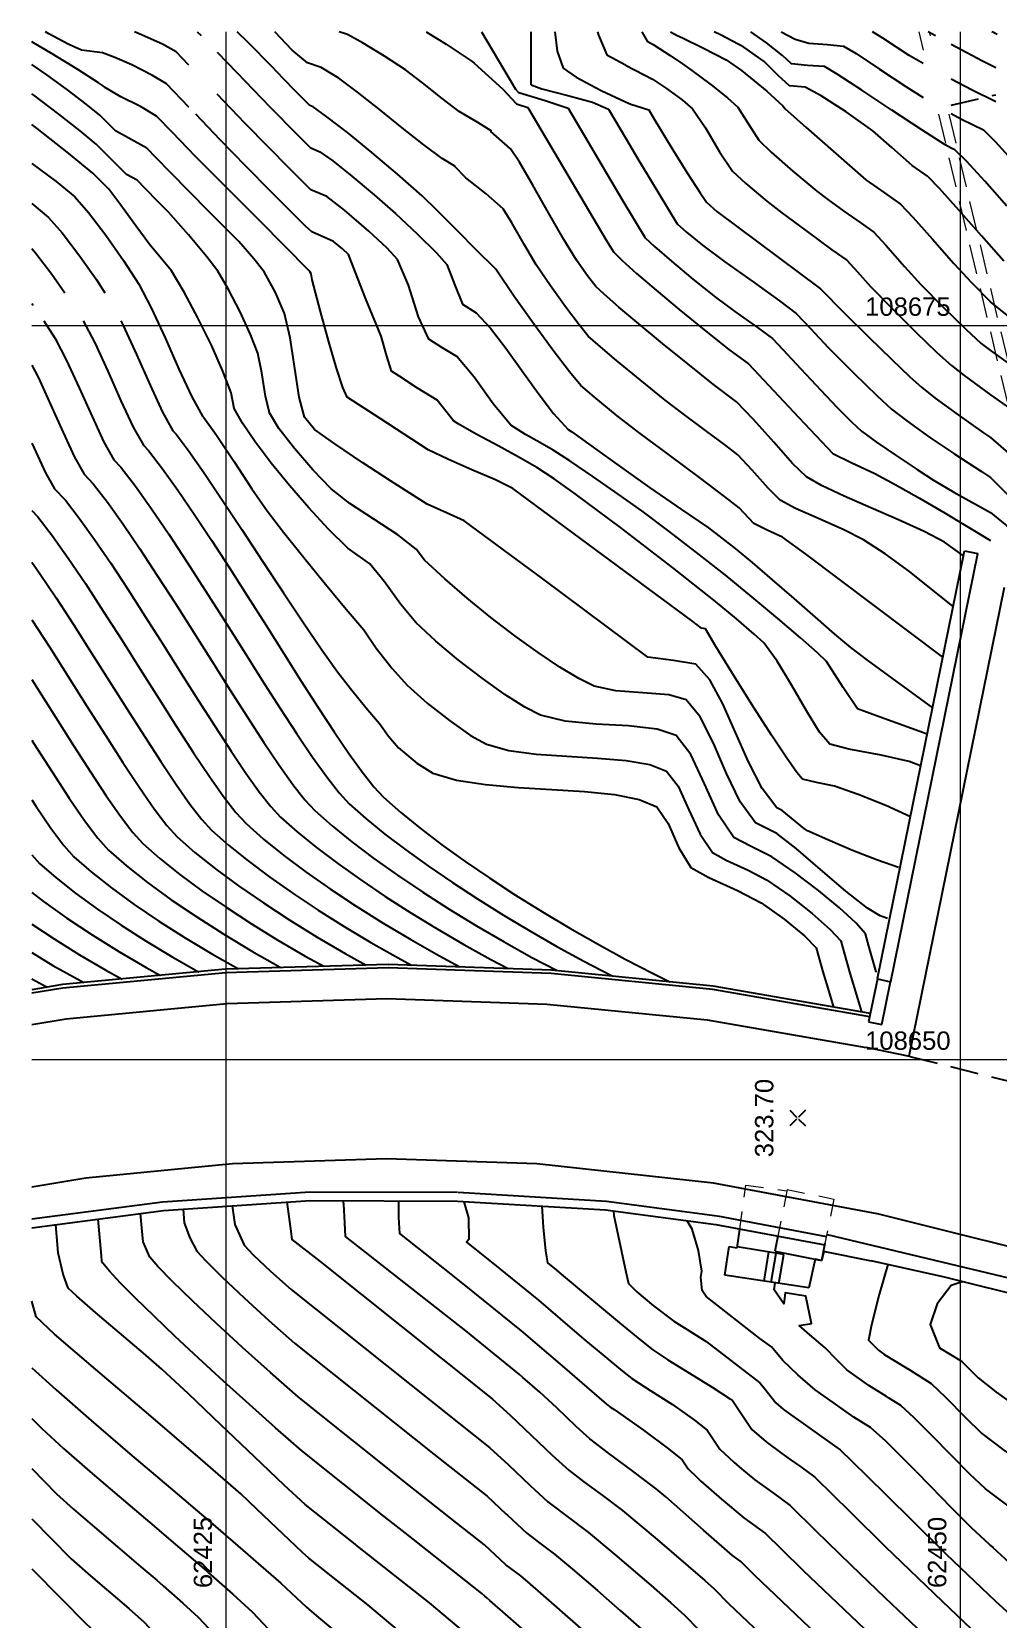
# Model space of a CAD drawing. Extents: x -427 to 62994, y 410 to 109394.
# Drawn here: x 62403.5 to 62436.4, y 109072.3 to 109126.3 of the extents above; entities that cross this region are included whole.
import ezdxf
from ezdxf.enums import TextEntityAlignment as Align

# ---------------------------------------------------------------- set-up
doc = ezdxf.new("R2010")
doc.units = 0
doc.header["$MEASUREMENT"] = 0
for name, pattern in [('DASHDOT', [2.8, 2, -0.25, 0.3, -0.25]), ('DOT', [0.55, 0.3, -0.25]), ('TRATTEGGIATA', [19.05, 12.7, -6.35]), ('TRATTEGGIATA2', [9.525, 6.35, -3.175])]:
    doc.linetypes.add(name, pattern=pattern)
for name, color, linetype in [('Av. Pr.Profi', 7, 'Continuous'), ('Bâti', 7, 'Continuous'), ('coordinate', 2, 'Continuous'), ('Couronnement', 7, 'Continuous'), ('curve livello 1m', 2, 'Continuous'), ('curve livello 5m', 7, 'Continuous'), ('LIN018CO', 6, 'Continuous'), ('LIN025CO', 7, 'Continuous'), ('LIN035CO', 1, 'Continuous'), ('Per+Mod Surf', 7, 'Continuous'), ('Strade', 7, 'Continuous'), ('TEXT035', 1, 'Continuous')]:
    doc.layers.add(name, color=color, linetype=linetype)
doc.styles.add('ARIAL', font='arial.ttf')

# ---------------------------------------------------------------- blocks, each defined once
blk = doc.blocks.new('quote')
at = {"layer": 'LIN018CO'}
for p, q in [((0.001, 0.001), (-0.001, -0.001)), ((0.001, -0.001), (-0.001, 0.001))]:
    blk.add_line(p, q, dxfattribs=at)
at = {"layer": 'LIN035CO'}
for p, q in [((-0.013, 0.013), (-0.106, 0.106)), ((0.106, 0.106), (0.013, 0.013)), ((-0.013, -0.013), (-0.106, -0.106)), ((0.106, -0.106), (0.013, -0.013))]:
    blk.add_line(p, q, dxfattribs=at)
at = {"layer": 'TEXT035', "style": 'ARIAL'}
blk.add_attdef('VALORE', text='', height=0.25, dxfattribs=at).set_placement((0, 0.33), align=Align.CENTER)

msp = doc.modelspace()

# ---------------------------------------------------------------- linework, layer by layer
at = {"layer": 'Av. Pr.Profi', "color": 1, "linetype": 'DASHDOT'}
msp.add_line((62435.526, 109102.018), (62435.528, 109101.999), dxfattribs=at)
at = {"layer": 'Bâti', "linetype": 'Continuous'}
for p, q in [((62432.295, 109094.069), (62435.257, 109108.645)), ((62432.747, 109093.973), (62435.709, 109108.553)), ((62435.257, 109108.645), (62435.709, 109108.553)), ((62432.293, 109094.058), (62431.996, 109092.596)), ((62432.295, 109094.069), (62432.293, 109094.058)), ((62432.293, 109094.058), (62432.744, 109093.963)), ((62432.448, 109092.504), (62432.744, 109093.963)), ((62432.747, 109093.973), (62432.744, 109093.963)), ((62431.996, 109092.596), (62432.448, 109092.504)), ((62427.518, 109084.905), (62427.608, 109085.54)), ((62428.907, 109085.297), (62428.806, 109084.79)), ((62430.584, 109085.356), (62437.321, 109083.74)), ((62427.095, 109083.975), (62427.247, 109084.947)), ((62427.247, 109084.947), (62427.518, 109084.905)), ((62429.105, 109084.674), (62427.523, 109084.94)), ((62428.439, 109083.769), (62428.593, 109084.76)), ((62428.806, 109084.79), (62430.391, 109084.468)), ((62430.509, 109085.049), (62430.391, 109084.468)), ((62430.452, 109084.792), (62432.08, 109084.462)), ((62428.681, 109083.735), (62428.848, 109084.718)), ((62428.937, 109083.691), (62429.105, 109084.674)), ((62430.177, 109084.512), (62429.956, 109083.536)), ((62434.575, 109083.899), (62432.08, 109084.462)), ((62429.956, 109083.536), (62427.095, 109083.975)), ((62437.814, 109083.089), (62434.575, 109083.899))]:
    msp.add_line(p, q, dxfattribs=at)
at = {"layer": 'coordinate', "linetype": 'Continuous', "lineweight": 0}
for p, q in [((62410.112, 109126.32), (62410.112, 108928.82)), ((62435.112, 109126.32), (62435.112, 108928.82)), ((62403.498, 109116.319), (62448.507, 109116.319)), ((62403.498, 109091.319), (62475.379, 109091.319))]:
    msp.add_line(p, q, dxfattribs=at)
at = {"layer": 'Couronnement', "linetype": 'Continuous'}
for p, q in [((62415.639, 109094.555), (62410.096, 109094.388)), ((62421.202, 109094.359), (62415.639, 109094.555)), ((62410.096, 109094.388), (62404.545, 109093.866)), ((62410.107, 109094.269), (62404.556, 109093.747)), ((62415.643, 109094.435), (62410.1, 109094.268)), ((62421.186, 109094.24), (62415.635, 109094.436)), ((62426.695, 109093.695), (62421.186, 109094.24)), ((62426.707, 109093.814), (62421.202, 109094.359)), ((62404.545, 109093.866), (62403.498, 109093.692)), ((62404.556, 109093.747), (62403.498, 109093.571)), ((62432.031, 109092.768), (62426.687, 109093.696)), ((62432.055, 109092.885), (62426.707, 109093.814)), ((62404.673, 109092.704), (62410.136, 109093.219)), ((62410.136, 109093.219), (62415.587, 109093.389)), ((62415.587, 109093.389), (62421.039, 109093.2)), ((62421.039, 109093.2), (62426.496, 109092.664)), ((62403.498, 109092.508), (62404.673, 109092.704)), ((62426.496, 109092.664), (62431.912, 109091.724)), ((62433.403, 109091.423), (62431.912, 109091.724)), ((62410.329, 109087.764), (62405.344, 109087.279)), ((62415.576, 109087.931), (62410.329, 109087.764)), ((62420.7, 109087.756), (62415.576, 109087.931)), ((62426.711, 109087.102), (62420.7, 109087.756)), ((62405.344, 109087.279), (62403.498, 109086.971)), ((62432.283, 109086.054), (62426.711, 109087.102)), ((62403.498, 109085.889), (62407.951, 109086.472)), ((62407.951, 109086.472), (62412.981, 109086.812)), ((62407.98, 109086.173), (62412.99, 109086.512)), ((62412.981, 109086.812), (62418.001, 109086.794)), ((62412.99, 109086.512), (62418, 109086.494)), ((62418, 109086.494), (62423.03, 109086.19)), ((62418.018, 109086.793), (62423.066, 109086.488)), ((62423.066, 109086.488), (62426.836, 109085.989)), ((62403.498, 109085.587), (62407.98, 109086.173)), ((62423.03, 109086.19), (62426.796, 109085.692)), ((62426.851, 109085.987), (62430.559, 109085.292)), ((62426.796, 109085.692), (62430.499, 109084.999))]:
    msp.add_line(p, q, dxfattribs=at)
at = {"layer": 'curve livello 1m'}
for p, q in [((62418.815, 109126.32), (62419.97, 109124.361)), ((62420.5, 109124.509), (62420.5, 109126.32)), ((62438.119, 109115.525), (62436.144, 109117.123)), ((62436.144, 109113.953), (62438.119, 109112.56)), ((62436.144, 109112.503), (62438.119, 109110.775)), ((62436.144, 109111.135), (62438.119, 109109.136)), ((62436.144, 109109.948), (62438.021, 109108.41)), ((62418.277, 109083.598), (62420.106, 109082.124)), ((62428.287, 109081.816), (62426.458, 109083.242)), ((62420.106, 109080.586), (62418.277, 109082.075)), ((62426.458, 109081.712), (62428.287, 109080.305))]:
    msp.add_line(p, q, dxfattribs=at)
at = {"layer": 'curve livello 1m', "flags": 128}
for points in [[(62433.416, 109099.586), (62432.583, 109099.961), (62431.642, 109100.336), (62430.829, 109100.621), (62430.829, 109100.621), (62430.216, 109100.749), (62429.741, 109100.859), (62429.551, 109101.088), (62429.186, 109101.61), (62428.686, 109102.363), (62428.093, 109103.285), (62427.447, 109104.311), (62426.789, 109105.38), (62426.789, 109105.38), (62426.446, 109105.989), (62426.31, 109106.009), (62426.011, 109106.231), (62419.884, 109110.765), (62419.291, 109111.058), (62418.489, 109111.404), (62417.665, 109111.759), (62417.001, 109112.079), (62417.001, 109112.079), (62415.366, 109113.142), (62414.237, 109113.878), (62414.096, 109114.202), (62413.878, 109114.859), (62413.612, 109115.753), (62413.326, 109116.788), (62413.05, 109117.87), (62413.05, 109117.87), (62413.01, 109118.072), (62412.98, 109118.134), (62412.943, 109118.178), (62411.26, 109119.877), (62409.061, 109122.087), (62409.061, 109122.087), (62408.296, 109122.884), (62407.75, 109123.449), (62407.75, 109123.449), (62407.204, 109123.769), (62406.526, 109124.104), (62405.97, 109124.428), (62405.97, 109124.428), (62405.936, 109124.463), (62405.776, 109124.582), (62405.068, 109125.037), (62404.197, 109125.566), (62403.498, 109125.979)], [(62408.852, 109123.746), (62408.844, 109123.754), (62408.082, 109124.543), (62408.082, 109124.543), (62407.607, 109124.828), (62406.909, 109125.188), (62406.909, 109125.188), (62406.333, 109125.444), (62405.903, 109125.603), (62405.903, 109125.603), (62405.195, 109125.687), (62404.739, 109125.892), (62404.08, 109126.25), (62403.962, 109126.32)], [(62409.131, 109126.32), (62409.265, 109126.187)], [(62434.521, 109105.022), (62429.846, 109108.536), (62429.846, 109108.536), (62429.066, 109109.102), (62428.541, 109109.347), (62428.081, 109109.567), (62428.081, 109109.567), (62427.582, 109110.102), (62427.089, 109110.494), (62426.236, 109111.135), (62425.214, 109111.894), (62424.216, 109112.64), (62423.432, 109113.242), (62423.432, 109113.242), (62422.646, 109113.881), (62422.192, 109114.275), (62422.192, 109114.275), (62421.804, 109114.738), (62421.251, 109115.46), (62420.604, 109116.347), (62419.931, 109117.302), (62419.303, 109118.232), (62419.303, 109118.232), (62419.295, 109118.245), (62419.248, 109118.287), (62418.667, 109118.855), (62417.969, 109119.561), (62417.296, 109120.242), (62416.789, 109120.731), (62416.789, 109120.731), (62415.954, 109121.466), (62415.076, 109122.209), (62414.245, 109122.887), (62413.549, 109123.427), (62413.079, 109123.757), (62413.079, 109123.757), (62412.962, 109123.809), (62412.474, 109124.3), (62412.065, 109124.724), (62411.68, 109125.124), (62411.68, 109125.124), (62410.875, 109125.939), (62410.494, 109126.32)], [(62434.871, 109106.743), (62433.389, 109107.937), (62432.556, 109108.541), (62431.824, 109109.02), (62431.824, 109109.02), (62431.152, 109109.356), (62430.306, 109109.726), (62429.507, 109110.078), (62428.979, 109110.362), (62428.979, 109110.362), (62428.573, 109110.771), (62428.027, 109111.392), (62427.538, 109111.907), (62427.538, 109111.907), (62427.134, 109112.224), (62426.439, 109112.743), (62425.677, 109113.31), (62425.07, 109113.774), (62425.07, 109113.774), (62424.214, 109114.463), (62423.409, 109115.124), (62422.781, 109115.656), (62422.45, 109115.956), (62422.45, 109115.956), (62422.135, 109116.339), (62421.679, 109116.946), (62421.165, 109117.666), (62420.677, 109118.384), (62420.677, 109118.384), (62420.286, 109119.039), (62419.847, 109119.809), (62419.549, 109120.289), (62419.549, 109120.289), (62418.976, 109120.8), (62418.274, 109121.347), (62417.906, 109121.729), (62417.906, 109121.729), (62417.91, 109121.738), (62417.472, 109122.003), (62416.849, 109122.463), (62416.109, 109123.049), (62415.33, 109123.678), (62414.586, 109124.267), (62413.955, 109124.735), (62413.955, 109124.735), (62413.348, 109125.105), (62412.889, 109125.263), (62412.366, 109125.697), (62411.774, 109126.32)], [(62435.222, 109108.471), (62434.581, 109108.937), (62433.891, 109109.297), (62433.018, 109109.694), (62432.071, 109110.104), (62431.159, 109110.502), (62430.391, 109110.861), (62429.877, 109111.157), (62429.877, 109111.157), (62429.408, 109111.611), (62428.762, 109112.336), (62428.079, 109113.11), (62427.495, 109113.711), (62427.495, 109113.711), (62426.708, 109114.306), (62425.836, 109115.004), (62424.973, 109115.707), (62424.173, 109116.368), (62423.491, 109116.941), (62422.985, 109117.38), (62422.708, 109117.638), (62422.708, 109117.638), (62422.423, 109118.004), (62422.052, 109118.536), (62422.052, 109118.536), (62421.616, 109119.247), (62421.093, 109120.156), (62420.562, 109121.09), (62420.105, 109121.873), (62419.803, 109122.332), (62419.803, 109122.332), (62419.128, 109122.923), (62419.14, 109122.946), (62418.687, 109123.227), (62418.047, 109123.606), (62418.047, 109123.606), (62417.473, 109124.042), (62416.804, 109124.58), (62416.224, 109125.021), (62416.224, 109125.021), (62415.512, 109125.489), (62414.78, 109125.936), (62414.248, 109126.227), (62414.248, 109126.227), (62413.972, 109126.32)], [(62421.31, 109126.32), (62421.395, 109125.653), (62421.597, 109125.085), (62421.597, 109125.085), (62422.034, 109124.774), (62422.885, 109124.318), (62423.716, 109123.935)], [(62422.767, 109126.32), (62422.792, 109126.205), (62423.076, 109125.539), (62423.076, 109125.539), (62423.716, 109125.188)], [(62425.254, 109126.32), (62425.474, 109126.197), (62425.655, 109126.109)], [(62425.655, 109126.109), (62426.378, 109125.759), (62427.148, 109125.359), (62427.148, 109125.359), (62427.664, 109124.999), (62428.527, 109124.301), (62429.079, 109123.802), (62429.079, 109123.802), (62429.151, 109123.689), (62429.858, 109123.067), (62431.9, 109121.279), (62432.534, 109120.836), (62433.086, 109120.445), (62433.086, 109120.445), (62433.499, 109120.009), (62434.167, 109119.255), (62434.898, 109118.429), (62435.496, 109117.775), (62435.496, 109117.775), (62436.144, 109117.123)], [(62436.599, 109118.507), (62435.837, 109119.365), (62435.062, 109120.244), (62434.406, 109120.978), (62434, 109121.399), (62433.474, 109121.769), (62432.786, 109122.373), (62432.136, 109122.941), (62431.228, 109123.59), (62430.375, 109124.141), (62429.833, 109124.43), (62429.305, 109124.474), (62428.92, 109124.833), (62428.433, 109125.305), (62427.748, 109125.8), (62426.948, 109126.216), (62426.732, 109126.32)], [(62436.698, 109120.375), (62435.95, 109121.229), (62435.331, 109121.91), (62434.928, 109122.297), (62434.803, 109122.359), (62434.607, 109122.467), (62433.802, 109122.977), (62432.786, 109123.649), (62431.761, 109124.332), (62430.928, 109124.876), (62430.489, 109125.131), (62429.909, 109125.174), (62429.365, 109125.223), (62429.063, 109125.512), (62428.516, 109125.938), (62427.986, 109126.32)], [(62429.021, 109126.32), (62429.491, 109126.065), (62429.491, 109126.065), (62429.954, 109125.929), (62430.597, 109125.881), (62431.145, 109125.831), (62431.145, 109125.831), (62431.571, 109125.576), (62432.369, 109125.049), (62433.266, 109124.453), (62433.852, 109124.079)], [(62434.275, 109126.18), (62434.022, 109126.32)], [(62436.324, 109125.093), (62435.873, 109125.316), (62435.873, 109125.316), (62434.81, 109125.885)], [(62436.375, 109126.23), (62436.23, 109126.301), (62436.23, 109126.301), (62436.196, 109126.32)], [(62409.81, 109125.627), (62410.479, 109124.933), (62411.621, 109123.747), (62412.535, 109122.819), (62412.984, 109122.374), (62413.311, 109122.23), (62413.746, 109121.919), (62414.401, 109121.4), (62415.154, 109120.771), (62415.885, 109120.131), (62416.638, 109119.429), (62417.284, 109118.786), (62417.63, 109118.396), (62417.902, 109117.688), (62418.163, 109117.043), (62418.634, 109116.751), (62419.122, 109116.229), (62419.647, 109115.544), (62420.192, 109114.777), (62420.737, 109114.007), (62421.267, 109113.314), (62421.763, 109112.777), (62421.887, 109112.697), (62423.108, 109111.823), (62424.534, 109110.799), (62425.622, 109110.051), (62426.54, 109109.418), (62427.002, 109109.071), (62427.448, 109108.722), (62428.025, 109108.241), (62428.709, 109107.652), (62429.444, 109107.012), (62430.173, 109106.377), (62430.839, 109105.805), (62431.383, 109105.353), (62431.951, 109104.916), (62434.169, 109103.289)], [(62433.009, 109097.86), (62432.294, 109098.108), (62431.443, 109098.439), (62430.601, 109098.792), (62429.913, 109099.108), (62429.913, 109099.108), (62429.807, 109099.172), (62429.051, 109099.794), (62428.871, 109099.885), (62428.367, 109100.551), (62427.904, 109101.452), (62427.464, 109102.455), (62427.031, 109103.43), (62426.586, 109104.247), (62426.113, 109104.775), (62426.113, 109104.775), (62425.347, 109104.902), (62424.479, 109105.02), (62424.479, 109105.02), (62420.899, 109107.682), (62418.225, 109109.66), (62417.617, 109109.939), (62416.968, 109110.233), (62416.968, 109110.233), (62416.492, 109110.522), (62415.709, 109111.024), (62414.767, 109111.643), (62413.814, 109112.284), (62413.814, 109112.284), (62413.132, 109112.77), (62412.788, 109113.194), (62412.607, 109113.87), (62412.452, 109114.854), (62412.294, 109115.891), (62412.104, 109116.723), (62412.104, 109116.723), (62411.795, 109117.439), (62411.407, 109118.148), (62411.407, 109118.148), (62411.066, 109118.582), (62410.548, 109119.178), (62410.548, 109119.178), (62409.533, 109120.202), (62408.208, 109121.534), (62408.208, 109121.534), (62407.747, 109122.014), (62407.418, 109122.355), (62407.418, 109122.355), (62406.885, 109122.649), (62406.345, 109122.945), (62406.345, 109122.945), (62405.816, 109123.475), (62405.354, 109123.851), (62404.715, 109124.337), (62404.016, 109124.849), (62403.498, 109125.21)], [(62423.716, 109125.188), (62423.741, 109125.174), (62424.64, 109124.701), (62424.64, 109124.701), (62425.113, 109124.384), (62425.615, 109124.02), (62425.615, 109124.02), (62425.655, 109123.986)], [(62419.97, 109124.361), (62420.076, 109124.256), (62420.082, 109124.251), (62420.984, 109123.976), (62421.766, 109123.716), (62423.625, 109120.566), (62424.389, 109119.301), (62424.701, 109119.003), (62425.279, 109118.502), (62426.011, 109117.895), (62426.785, 109117.275), (62427.439, 109116.795), (62428.209, 109116.25), (62428.718, 109115.868), (62429.076, 109115.501), (62429.691, 109114.84), (62430.371, 109114.107), (62430.922, 109113.527), (62431.416, 109113.033), (62431.75, 109112.716), (62432.258, 109112.345), (62432.929, 109111.885), (62433.65, 109111.406), (62434.203, 109111.05), (62434.895, 109110.643), (62436.144, 109109.948)], [(62420.5, 109124.509), (62420.863, 109124.376), (62421.755, 109124.146), (62422.593, 109123.924), (62423.136, 109123.687), (62423.136, 109123.687), (62423.716, 109122.704)], [(62432.638, 109096.113), (62432.387, 109096.214), (62431.954, 109096.474), (62431.223, 109097.051), (62430.361, 109097.792), (62429.525, 109098.507), (62428.873, 109099.008), (62428.873, 109099.008), (62428.139, 109099.378), (62427.626, 109100.091), (62427.16, 109101.058), (62426.713, 109102.088), (62426.262, 109102.987), (62425.779, 109103.562), (62425.779, 109103.562), (62425.189, 109103.734), (62424.312, 109103.806), (62423.387, 109103.873), (62422.649, 109104.03), (62422.649, 109104.03), (62422.126, 109104.29), (62421.479, 109104.679), (62420.741, 109105.173), (62419.946, 109105.745), (62419.128, 109106.372), (62418.321, 109107.027), (62417.559, 109107.686), (62416.875, 109108.324), (62416.875, 109108.324), (62416.587, 109108.693), (62415.962, 109109.181), (62415.15, 109109.717), (62414.333, 109110.256), (62413.694, 109110.752), (62413.694, 109110.752), (62413.066, 109111.395), (62412.44, 109112.122), (62411.915, 109112.812), (62411.59, 109113.343), (62411.59, 109113.343), (62411.456, 109113.908), (62411.338, 109114.702), (62411.197, 109115.373), (62411.197, 109115.373), (62410.946, 109116.011), (62410.593, 109116.776), (62410.201, 109117.536), (62409.834, 109118.161), (62409.834, 109118.161), (62409.458, 109118.656), (62408.835, 109119.403), (62408.153, 109120.178), (62408.153, 109120.178), (62407.807, 109120.527), (62407.355, 109120.981), (62407.355, 109120.981), (62407.086, 109121.261), (62406.72, 109121.462), (62406.237, 109121.942), (62405.697, 109122.488), (62405.697, 109122.488), (62405.149, 109122.94), (62404.417, 109123.513), (62403.567, 109124.155), (62403.498, 109124.205)], [(62423.716, 109123.935), (62423.895, 109123.852), (62423.895, 109123.852), (62424.506, 109123.658), (62424.71, 109123.313), (62425.289, 109122.354), (62425.649, 109121.783)], [(62425.655, 109123.986), (62426.003, 109123.692), (62426.444, 109123.044), (62426.918, 109122.233), (62427.365, 109121.571), (62427.365, 109121.571), (62427.816, 109121.15), (62428.53, 109120.546), (62428.53, 109120.546), (62429.037, 109120.157), (62429.858, 109119.545), (62430.748, 109118.894), (62430.748, 109118.894), (62431.256, 109118.536), (62431.616, 109118.141), (62432.058, 109117.648), (62432.058, 109117.648), (62432.817, 109116.873), (62433.615, 109116.082), (62434.323, 109115.4), (62434.812, 109114.955), (62434.812, 109114.955), (62435.249, 109114.614), (62435.971, 109114.078), (62436.144, 109113.953)], [(62433.767, 109101.312), (62433.376, 109101.468), (62432.428, 109101.68), (62431.321, 109101.888), (62430.677, 109102.06), (62430.677, 109102.06), (62430.326, 109102.469), (62429.876, 109103.191), (62429.377, 109104.053), (62428.876, 109104.884), (62428.423, 109105.512), (62428.423, 109105.512), (62428.103, 109105.807), (62427.495, 109106.328), (62426.78, 109106.919), (62426.78, 109106.919), (62425.315, 109108.075), (62423.547, 109109.43), (62422.008, 109110.576), (62422.008, 109110.576), (62421.283, 109111.088), (62420.697, 109111.479), (62420.697, 109111.479), (62420.141, 109111.798), (62419.398, 109112.201), (62418.634, 109112.614), (62418.013, 109112.966), (62418.013, 109112.966), (62417.863, 109113.063), (62417.307, 109113.77), (62416.638, 109114.185), (62416.034, 109114.573), (62415.748, 109114.765), (62415.748, 109114.765), (62415.593, 109115.27), (62415.397, 109115.947), (62415.397, 109115.947), (62414.864, 109117.246), (62414.28, 109118.728), (62414.077, 109118.931), (62413.777, 109119.175), (62413.03, 109119.504), (62412.821, 109119.703), (62412.33, 109120.191), (62411.632, 109120.894), (62410.802, 109121.735), (62409.915, 109122.64), (62409.915, 109122.64), (62409.081, 109123.508)], [(62434.81, 109123.534), (62435.16, 109123.345), (62435.16, 109123.345), (62435.907, 109122.976), (62436.32, 109122.57), (62436.963, 109121.851), (62437.716, 109120.988), (62438.457, 109120.148), (62439.066, 109119.501), (62439.066, 109119.501), (62439.573, 109119.052), (62440.212, 109118.489), (62440.212, 109118.489), (62441.002, 109117.755), (62441.921, 109116.891), (62442.619, 109116.246), (62442.619, 109116.246), (62443.086, 109115.846), (62443.616, 109115.394), (62443.616, 109115.394), (62443.934, 109115.11), (62444.818, 109114.233)], [(62423.716, 109122.704), (62424.168, 109121.94), (62424.262, 109121.783)], [(62403.498, 109121.835), (62404.329, 109121.215), (62404.963, 109120.698), (62405.432, 109120.159), (62406.021, 109119.391), (62406.626, 109118.532), (62407.146, 109117.724), (62407.57, 109116.916), (62408.038, 109115.894), (62408.512, 109114.826), (62408.951, 109113.881), (62409.317, 109113.226), (62409.36, 109113.181), (62409.787, 109112.584), (62410.374, 109111.696), (62410.994, 109110.756), (62411.515, 109110.004), (62412.073, 109109.274), (62412.759, 109108.408), (62413.496, 109107.501), (62414.203, 109106.651), (62414.803, 109105.955), (62415.225, 109105.327), (62415.772, 109104.627), (62416.28, 109104.065), (62416.28, 109104.065), (62416.958, 109103.457), (62417.721, 109102.856), (62418.44, 109102.356), (62418.988, 109102.051), (62418.988, 109102.051), (62419.741, 109101.842), (62420.679, 109101.718), (62421.715, 109101.642), (62422.763, 109101.581), (62423.736, 109101.499), (62424.548, 109101.362), (62425.113, 109101.135), (62425.113, 109101.135), (62425.508, 109100.621), (62425.878, 109099.822), (62426.256, 109098.987), (62426.675, 109098.366), (62426.675, 109098.366), (62427.149, 109098.1), (62427.893, 109097.76), (62428.518, 109097.437), (62428.518, 109097.437), (62429.309, 109096.884), (62430.073, 109096.288), (62430.691, 109095.747), (62431.046, 109095.357), (62431.046, 109095.357), (62431.175, 109094.903), (62431.354, 109094.256), (62431.354, 109094.256), (62431.612, 109093.395), (62431.754, 109092.938)], [(62424.262, 109121.783), (62425.472, 109119.78), (62425.793, 109119.492), (62426.335, 109119.05), (62426.335, 109119.05), (62427.104, 109118.481), (62428.067, 109117.797), (62428.964, 109117.158), (62429.53, 109116.725), (62429.53, 109116.725), (62430.017, 109116.21), (62430.633, 109115.553), (62430.633, 109115.553), (62431.49, 109114.692), (62432.282, 109113.918), (62432.771, 109113.463), (62432.771, 109113.463), (62433.292, 109113.068), (62434.08, 109112.504), (62434.08, 109112.504), (62434.896, 109111.96), (62435.844, 109111.341), (62436.144, 109111.135)], [(62425.649, 109121.783), (62425.816, 109121.517), (62426.254, 109120.835), (62426.472, 109120.512), (62426.472, 109120.512), (62426.827, 109120.2), (62430.315, 109117.602), (62430.342, 109117.582), (62430.345, 109117.579), (62431.165, 109116.751), (62432.003, 109115.919), (62432.775, 109115.164), (62433.398, 109114.567), (62433.791, 109114.209), (62433.791, 109114.209), (62434.264, 109113.844), (62435.046, 109113.272), (62435.903, 109112.663), (62435.903, 109112.663), (62436.144, 109112.503)], [(62403.498, 109120.467), (62404.074, 109119.997), (62404.53, 109119.473), (62405.102, 109118.726), (62405.691, 109117.892), (62405.986, 109117.432)], [(62403.498, 109118.936), (62403.628, 109118.788), (62404.184, 109118.062), (62404.628, 109117.432)], [(62403.498, 109117.067), (62403.542, 109117.005)], [(62403.908, 109116.475), (62404.298, 109115.868), (62404.686, 109115.127), (62405.116, 109114.19), (62405.55, 109113.21), (62405.954, 109112.342), (62406.29, 109111.742), (62406.534, 109111.489), (62407.031, 109110.843), (62407.579, 109110.075), (62408.167, 109109.21), (62408.783, 109108.271), (62409.419, 109107.281), (62410.063, 109106.266), (62410.707, 109105.247), (62411.338, 109104.249), (62411.948, 109103.296), (62412.525, 109102.411), (62413.06, 109101.618), (62413.543, 109100.94), (62413.963, 109100.401), (62414.309, 109100.025), (62414.877, 109099.52), (62415.522, 109098.994), (62416.234, 109098.451), (62417.003, 109097.898), (62417.82, 109097.34), (62418.675, 109096.783), (62419.56, 109096.231), (62420.464, 109095.692), (62421.378, 109095.169), (62422.293, 109094.67), (62423.199, 109094.199), (62423.294, 109094.152)], [(62405.254, 109116.475), (62405.647, 109115.723), (62406.09, 109114.758), (62406.537, 109113.749), (62406.953, 109112.855), (62407.299, 109112.237), (62407.476, 109112.053), (62407.953, 109111.436), (62408.475, 109110.709), (62409.033, 109109.891), (62409.62, 109109.003), (62410.227, 109108.065), (62410.844, 109107.095), (62411.464, 109106.115), (62412.078, 109105.143), (62412.677, 109104.2), (62413.252, 109103.305), (62413.796, 109102.479), (62414.299, 109101.74), (62414.754, 109101.109), (62415.151, 109100.606), (62415.481, 109100.251), (62416.066, 109099.731), (62416.73, 109099.189), (62417.462, 109098.63), (62418.254, 109098.061), (62419.095, 109097.486), (62419.976, 109096.912), (62420.887, 109096.345), (62421.818, 109095.789), (62422.759, 109095.252), (62423.701, 109094.737), (62424.633, 109094.252), (62425.224, 109093.961)], [(62406.527, 109116.475), (62406.609, 109116.32), (62407.064, 109115.326), (62407.525, 109114.287), (62407.952, 109113.368), (62408.308, 109112.731), (62408.418, 109112.617), (62408.83, 109112.07), (62409.358, 109111.31), (62409.976, 109110.39), (62410.653, 109109.364), (62411.36, 109108.285), (62412.069, 109107.207), (62412.75, 109106.184), (62413.375, 109105.268), (62413.914, 109104.514), (62414.351, 109103.95), (62414.879, 109103.299), (62415.341, 109102.756), (62415.641, 109102.33), (62415.982, 109101.936), (62415.982, 109101.936), (62416.608, 109101.411), (62417.158, 109101.062), (62417.158, 109101.062), (62417.963, 109100.828), (62418.954, 109100.678), (62420.06, 109100.584), (62421.208, 109100.515), (62422.326, 109100.444), (62423.342, 109100.341), (62424.184, 109100.176), (62424.78, 109099.922), (62424.78, 109099.922), (62425.167, 109099.355), (62425.535, 109098.521), (62425.943, 109097.86), (62425.943, 109097.86), (62426.559, 109097.514), (62427.527, 109097.071), (62428.34, 109096.652), (62428.34, 109096.652), (62429.119, 109096.096), (62429.811, 109095.527), (62430.209, 109095.114), (62430.436, 109094.3), (62430.436, 109094.3), (62430.637, 109093.631), (62430.8, 109093.103)], [(62403.498, 109112.308), (62403.576, 109112.132), (62403.955, 109111.317), (62404.271, 109110.752), (62404.649, 109110.361), (62405.118, 109109.753), (62405.633, 109109.031), (62406.186, 109108.216), (62406.766, 109107.333), (62407.364, 109106.402), (62407.97, 109105.446), (62408.576, 109104.488), (62409.17, 109103.549), (62409.743, 109102.652), (62410.287, 109101.819), (62410.79, 109101.073), (62411.244, 109100.435), (62411.639, 109099.928), (62411.966, 109099.574), (62412.538, 109099.066), (62413.192, 109098.536), (62413.917, 109097.99), (62414.701, 109097.433), (62415.533, 109096.872), (62416.404, 109096.315), (62417.301, 109095.766), (62418.215, 109095.232), (62419.134, 109094.72), (62419.717, 109094.411)], [(62403.498, 109110.013), (62403.707, 109109.797), (62404.197, 109109.158), (62404.74, 109108.392), (62405.323, 109107.527), (62405.934, 109106.59), (62406.562, 109105.608), (62407.195, 109104.607), (62407.822, 109103.615), (62408.431, 109102.658), (62409.009, 109101.763), (62409.547, 109100.958), (62410.031, 109100.27), (62410.451, 109099.724), (62410.794, 109099.349), (62411.391, 109098.821), (62412.078, 109098.268), (62412.842, 109097.699), (62413.669, 109097.12), (62414.547, 109096.538), (62415.463, 109095.962), (62416.403, 109095.399), (62417.356, 109094.857), (62418.072, 109094.469)], [(62403.498, 109108.249), (62403.764, 109107.874), (62404.328, 109107.037), (62404.919, 109106.13), (62405.527, 109105.18), (62406.14, 109104.211), (62406.746, 109103.251), (62407.335, 109102.325), (62407.895, 109101.46), (62408.415, 109100.681), (62408.884, 109100.014), (62409.29, 109099.486), (62409.622, 109099.123), (62410.2, 109098.613), (62410.865, 109098.078), (62411.604, 109097.527), (62412.404, 109096.966), (62413.254, 109096.404), (62414.14, 109095.846), (62415.05, 109095.302), (62415.971, 109094.777), (62416.433, 109094.527)], [(62403.498, 109106.295), (62404.1, 109105.367), (62404.739, 109104.362), (62405.379, 109103.349), (62406.006, 109102.36), (62406.605, 109101.427), (62407.162, 109100.582), (62407.665, 109099.858), (62408.099, 109099.286), (62408.45, 109098.898), (62409.055, 109098.365), (62409.757, 109097.806), (62410.539, 109097.23), (62411.387, 109096.646), (62412.286, 109096.061), (62413.22, 109095.486), (62414.175, 109094.928), (62414.891, 109094.532)], [(62403.498, 109102.194), (62403.568, 109102.083), (62404.19, 109101.108), (62404.771, 109100.219), (62405.295, 109099.453), (62405.746, 109098.85), (62406.106, 109098.447), (62406.721, 109097.909), (62407.439, 109097.343), (62408.243, 109096.759), (62409.114, 109096.169), (62410.035, 109095.582), (62410.989, 109095.009), (62411.956, 109094.46), (62411.985, 109094.445)], [(62403.498, 109100.157), (62403.649, 109099.928), (62404.153, 109099.19), (62404.587, 109098.609), (62404.934, 109098.221), (62405.526, 109097.703), (62406.218, 109097.158), (62406.991, 109096.597), (62407.83, 109096.028), (62408.717, 109095.463), (62409.635, 109094.912), (62410.535, 109094.401)], [(62403.498, 109098.291), (62403.762, 109097.996), (62404.331, 109097.498), (62404.996, 109096.974), (62405.74, 109096.434), (62406.547, 109095.888), (62407.399, 109095.344), (62408.282, 109094.814), (62409.177, 109094.306), (62409.184, 109094.302)], [(62403.498, 109097.008), (62403.899, 109096.696), (62404.694, 109096.129), (62405.556, 109095.557), (62406.463, 109094.992), (62407.396, 109094.447), (62407.885, 109094.18)], [(62403.498, 109094.958), (62404.221, 109094.522), (62405.166, 109093.989), (62405.27, 109093.934)], [(62403.498, 109094.068), (62403.769, 109093.916), (62404.028, 109093.78)], [(62412.188, 109086.469), (62412.332, 109085.376), (62412.347, 109085.26), (62412.351, 109085.185), (62413.314, 109084.43), (62418.888, 109079.984), (62419.185, 109079.75), (62419.792, 109079.198), (62420.512, 109078.51), (62421.219, 109077.836), (62421.783, 109077.327), (62422.297, 109076.933), (62422.922, 109076.471)], [(62418.277, 109082.075), (62414.186, 109085.286), (62414.156, 109085.748), (62414.123, 109086.386), (62414.123, 109086.386), (62414.107, 109086.508)], [(62415.992, 109086.501), (62415.989, 109085.939), (62416.02, 109085.386), (62417.5, 109084.225), (62418.277, 109083.598)], [(62418.203, 109086.482), (62418.223, 109086.437), (62418.376, 109085.917), (62418.379, 109085.186), (62418.307, 109085.091), (62419.194, 109084.376), (62420.759, 109083.114), (62421.496, 109082.483), (62422.303, 109081.79), (62423.012, 109081.196), (62423.614, 109080.698), (62423.929, 109080.446), (62424.584, 109080.029), (62425.312, 109079.569), (62426.062, 109079.036), (62426.499, 109078.693), (62426.932, 109078.044), (62427.409, 109077.598), (62427.671, 109077.377)], [(62416.211, 109075.19), (62415.498, 109075.753), (62412.689, 109077.993), (62411.803, 109078.769), (62410.91, 109079.564), (62410.029, 109080.362), (62409.181, 109081.141), (62408.386, 109081.884), (62407.664, 109082.571), (62407.036, 109083.183), (62406.522, 109083.7), (62406.142, 109084.105), (62405.916, 109084.376), (62405.916, 109084.376), (62405.884, 109084.447), (62405.869, 109084.624), (62405.758, 109085.882)], [(62417.973, 109075.526), (62416.345, 109076.811), (62412.569, 109079.823), (62411.623, 109080.654), (62410.679, 109081.504), (62409.78, 109082.331), (62408.971, 109083.094), (62408.295, 109083.751), (62407.797, 109084.26), (62407.521, 109084.58), (62407.521, 109084.58), (62407.287, 109085.102), (62407.202, 109086.071)], [(62408.649, 109086.218), (62408.69, 109085.757), (62408.881, 109085.24), (62409.125, 109084.785), (62409.422, 109084.453), (62409.983, 109083.899), (62410.727, 109083.197), (62411.576, 109082.423), (62412.449, 109081.652), (62417.193, 109077.869), (62419.004, 109076.439), (62419.64, 109075.845)], [(62423.304, 109086.154), (62423.32, 109085.999), (62423.729, 109084.088), (62423.818, 109083.683), (62424.103, 109083.401), (62424.675, 109082.929), (62425.36, 109082.408), (62425.911, 109082.058), (62426.458, 109081.712)], [(62414.451, 109074.854), (62412.809, 109076.164), (62412.092, 109076.819), (62411.079, 109077.78), (62409.937, 109078.873), (62408.831, 109079.925), (62407.928, 109080.764), (62407.928, 109080.764), (62407.304, 109081.31), (62406.491, 109082.005), (62405.672, 109082.702), (62405.029, 109083.256), (62404.743, 109083.522), (62404.743, 109083.522), (62404.572, 109084), (62404.399, 109084.733), (62404.399, 109084.733), (62404.315, 109085.693)], [(62426.458, 109083.242), (62426.327, 109083.444), (62426.284, 109083.9), (62426.315, 109084.106), (62426.202, 109084.806), (62425.985, 109085.541), (62425.985, 109085.541), (62425.821, 109085.821)], [(62432.654, 109084.333), (62432.351, 109083.31), (62432.096, 109082.28), (62431.994, 109081.761), (62432.335, 109081.414), (62432.517, 109081.284), (62432.757, 109081.136)], [(62432.672, 109079.793), (62432.607, 109079.833), (62432.004, 109080.207), (62432.004, 109080.207), (62431.255, 109080.74), (62430.907, 109081.092), (62430.514, 109081.495), (62430.514, 109081.495), (62429.989, 109081.938), (62429.63, 109082.251), (62429.63, 109082.251), (62430.05, 109082.319), (62429.862, 109083.251), (62429.151, 109083.365), (62429.113, 109082.99), (62428.777, 109083.471), (62428.813, 109083.711), (62428.813, 109083.711)], [(62420.106, 109082.124), (62420.169, 109082.073), (62421.556, 109080.884), (62423.075, 109079.579), (62423.214, 109079.464), (62423.331, 109079.39), (62424.33, 109078.687), (62425.186, 109078.055), (62425.643, 109077.683), (62425.851, 109077.37), (62426.144, 109077.086)], [(62432.577, 109078.314), (62432.058, 109078.776), (62432.058, 109078.776), (62431.491, 109079.13), (62430.789, 109079.629), (62430.174, 109080.066), (62429.583, 109080.576), (62429.071, 109081.065), (62429.071, 109081.065), (62428.692, 109081.532), (62428.287, 109081.816)], [(62432.757, 109081.136), (62433.408, 109080.732), (62434.122, 109080.282), (62434.629, 109079.803), (62435.279, 109079.136), (62435.852, 109078.582), (62436.605, 109078.009), (62437.502, 109077.366), (62438.118, 109076.881), (62438.47, 109076.427), (62438.85, 109075.93), (62439.334, 109075.438), (62440.006, 109074.804), (62440.744, 109074.139), (62441.427, 109073.554), (62442.027, 109073.1), (62442.78, 109072.566), (62443.497, 109072.055)], [(62403.498, 109080.816), (62404.324, 109080.065), (62405.516, 109079.023), (62406.838, 109077.89), (62408.218, 109076.717), (62409.583, 109075.557), (62410.859, 109074.46), (62411.132, 109074.221)], [(62424.627, 109076.796), (62424.017, 109077.259), (62423.136, 109077.911), (62422.498, 109078.4), (62422.498, 109078.4), (62422.041, 109078.819), (62421.374, 109079.451), (62420.795, 109079.988), (62420.795, 109079.988), (62420.223, 109080.486), (62420.106, 109080.586)], [(62428.287, 109080.305), (62428.413, 109080.152), (62428.836, 109079.625), (62429.093, 109079.392), (62430.918, 109078.096), (62430.978, 109078.053), (62431.026, 109078.023), (62431.031, 109078.019)], [(62441.147, 109071.928), (62440.327, 109072.65), (62439.497, 109073.404), (62438.716, 109074.135), (62438.046, 109074.787), (62437.546, 109075.304), (62437.546, 109075.304), (62437.164, 109075.801), (62436.612, 109076.219), (62435.98, 109076.689), (62435.98, 109076.689), (62435.442, 109077.193), (62434.804, 109077.838), (62434.147, 109078.514), (62433.549, 109079.114), (62433.09, 109079.529), (62433.09, 109079.529), (62432.672, 109079.793)], [(62403.498, 109079.09), (62403.838, 109078.746), (62404.583, 109078.068), (62405.481, 109077.283), (62406.478, 109076.429), (62407.517, 109075.546), (62408.545, 109074.672), (62409.445, 109073.899)], [(62433.609, 109077.281), (62433.245, 109077.654), (62432.577, 109078.314)], [(62431.031, 109078.019), (62431.413, 109077.643), (62432.555, 109076.517)], [(62403.498, 109077.381), (62404.341, 109076.527), (62404.924, 109076), (62405.633, 109075.383), (62406.415, 109074.715), (62407.214, 109074.036), (62407.753, 109073.576)], [(62427.671, 109077.377), (62428.122, 109076.999), (62428.752, 109076.546), (62429.327, 109076.128), (62430.203, 109075.267), (62431.384, 109074.099), (62432.555, 109072.984)], [(62433.609, 109077.281), (62434.495, 109076.371)], [(62432.555, 109069.522), (62428.125, 109073.741), (62428.125, 109073.741), (62427.645, 109074.215), (62427.364, 109074.418), (62426.375, 109075.285), (62425.09, 109076.416), (62424.765, 109076.692), (62424.627, 109076.796)], [(62426.144, 109077.086), (62426.28, 109076.955), (62426.981, 109076.339), (62427.743, 109075.708), (62428.486, 109075.172), (62429.027, 109074.64), (62429.755, 109073.92), (62432.555, 109071.253)], [(62422.922, 109076.471), (62423.008, 109076.407), (62423.61, 109075.95), (62424.792, 109074.961), (62426.418, 109073.566), (62426.736, 109073.283), (62427.232, 109072.779), (62432.555, 109067.733)], [(62432.555, 109076.517), (62434.495, 109074.603)], [(62444.049, 109067.538), (62443.329, 109068.172), (62442.364, 109069.035), (62442.364, 109069.035), (62442.012, 109069.383), (62441.64, 109069.75), (62441.64, 109069.75), (62436.927, 109074.046), (62436.241, 109074.678), (62436.209, 109074.721), (62436.108, 109074.796), (62435.493, 109075.367), (62434.767, 109076.092), (62434.495, 109076.371)], [(62403.498, 109075.672), (62404.845, 109074.308), (62405.412, 109073.803), (62406.058, 109073.252)], [(62419.64, 109075.845), (62419.693, 109075.796), (62420.352, 109075.181), (62420.801, 109074.842), (62421.301, 109074.466), (62421.915, 109073.953), (62422.759, 109073.229), (62423.535, 109072.548), (62424.256, 109071.907), (62424.706, 109071.497), (62425.297, 109070.908), (62426.133, 109070.051), (62427.014, 109069.147), (62427.738, 109068.418), (62428.666, 109067.538)], [(62424.826, 109067.538), (62423.761, 109068.629), (62422.676, 109069.711), (62422.676, 109069.711), (62421.85, 109070.464), (62420.525, 109071.642), (62419.1, 109072.891), (62419.1, 109072.891), (62418.992, 109072.983), (62418.922, 109073.036), (62418.822, 109073.129), (62416.211, 109075.19)], [(62426.704, 109067.538), (62425.715, 109068.553), (62424.529, 109069.769), (62423.691, 109070.604), (62423.691, 109070.604), (62423.053, 109071.186), (62422.03, 109072.095), (62420.929, 109073.06), (62420.929, 109073.06), (62420.476, 109073.449), (62420.147, 109073.725), (62420.147, 109073.725), (62419.637, 109074.109), (62418.913, 109074.784), (62417.973, 109075.526)], [(62422.945, 109067.538), (62421.661, 109068.819), (62421.661, 109068.819), (62421.126, 109069.307), (62420.317, 109070.027), (62419.475, 109070.762), (62419.475, 109070.762), (62417.757, 109072.205), (62417.04, 109072.808), (62414.65, 109074.695), (62414.451, 109074.854)], [(62434.495, 109074.603), (62434.642, 109074.458), (62436.303, 109072.876), (62437.82, 109071.489), (62439.6, 109069.878), (62440.891, 109068.694), (62441.519, 109068.076), (62442.058, 109067.538)], [(62411.132, 109074.221), (62411.976, 109073.479), (62412.858, 109072.665), (62412.92, 109072.6), (62412.947, 109072.579), (62413.266, 109072.312), (62415.256, 109070.637), (62416.976, 109069.192), (62418.96, 109067.538)], [(62407.753, 109073.576), (62407.976, 109073.385), (62408.645, 109072.801), (62409.167, 109072.322), (62409.856, 109071.589), (62410.498, 109070.911), (62411.081, 109070.45), (62411.76, 109069.88), (62412.272, 109069.453), (62412.812, 109069.16), (62412.756, 109069.068), (62414.623, 109067.538)], [(62409.445, 109073.899), (62409.507, 109073.846), (62410.348, 109073.107), (62411.013, 109072.494), (62411.373, 109072.11), (62411.709, 109071.755), (62412.014, 109071.514), (62412.672, 109070.964), (62413.428, 109070.324), (62413.856, 109069.972), (62414.023, 109069.881), (62414.006, 109069.853), (62414.639, 109069.333), (62416.793, 109067.538)], [(62406.058, 109073.252), (62406.115, 109073.204), (62406.802, 109072.617), (62407.321, 109072.15), (62407.967, 109071.475), (62408.704, 109070.669), (62409.288, 109070.066), (62409.663, 109069.768), (62410.148, 109069.385), (62410.687, 109068.934), (62411.218, 109068.655), (62411.6, 109068.439), (62411.506, 109068.284), (62412.416, 109067.538)], [(62432.555, 109072.984), (62434.495, 109071.136)]]:
    msp.add_lwpolyline(points, dxfattribs=at)
at = {"layer": 'curve livello 5m'}
for p, q in [((62418.561, 109125.255), (62419.543, 109124.361)), ((62436.144, 109115.464), (62438.119, 109114.037))]:
    msp.add_line(p, q, dxfattribs=at)
at = {"layer": 'curve livello 5m', "flags": 128}
for points in [[(62408.852, 109125.183), (62408.415, 109125.637), (62408.415, 109125.637), (62407.946, 109125.894), (62407.154, 109126.254), (62406.993, 109126.32)], [(62416.932, 109126.32), (62417.608, 109125.896), (62418.494, 109125.308), (62418.561, 109125.255)], [(62424.274, 109126.32), (62424.452, 109125.997), (62424.452, 109125.997), (62424.663, 109125.889), (62425.238, 109125.514), (62425.655, 109125.223)], [(62433.852, 109125.239), (62433.371, 109125.515), (62432.477, 109126.1), (62432.132, 109126.32)], [(62425.655, 109125.223), (62425.97, 109125.003), (62426.639, 109124.51), (62426.639, 109124.51), (62427.189, 109124.065), (62427.541, 109123.747), (62427.541, 109123.747), (62427.898, 109123.193), (62428.258, 109122.63), (62428.258, 109122.63), (62428.681, 109122.221), (62429.413, 109121.577), (62430.234, 109120.891), (62430.234, 109120.891), (62430.604, 109120.61), (62431.153, 109120.207), (62431.153, 109120.207), (62431.738, 109119.797), (62432.171, 109119.49), (62432.171, 109119.49), (62432.582, 109119.048), (62433.22, 109118.326), (62433.777, 109117.712), (62433.777, 109117.712), (62434.544, 109116.933), (62435.305, 109116.188), (62435.833, 109115.702), (62435.833, 109115.702), (62436.144, 109115.464)], [(62419.543, 109124.361), (62419.991, 109123.879), (62420.003, 109123.87), (62420.396, 109123.745), (62423.083, 109119.192), (62423.306, 109118.823), (62423.59, 109118.541), (62424.094, 109118.089), (62424.765, 109117.513), (62425.549, 109116.858), (62426.39, 109116.172), (62427.235, 109115.499), (62427.906, 109115.011), (62429.622, 109113.187), (62430.775, 109111.952), (62431.403, 109111.652), (62432.212, 109111.274), (62432.903, 109110.9), (62433.73, 109110.435), (62434.55, 109109.958), (62436.144, 109108.993)], [(62436.324, 109123.935), (62436.303, 109123.945), (62435.517, 109124.33), (62434.81, 109124.708)], [(62433.988, 109102.4), (62432.265, 109103.019), (62431.614, 109103.26), (62431.614, 109103.26), (62431.126, 109103.984), (62430.565, 109104.866), (62430.565, 109104.866), (62430.256, 109105.163), (62429.674, 109105.678), (62428.901, 109106.34), (62428.02, 109107.077), (62427.114, 109107.82), (62427.114, 109107.82), (62426.242, 109108.509), (62425.19, 109109.315), (62424.274, 109109.997), (62424.274, 109109.997), (62423.47, 109110.572), (62422.605, 109111.174), (62421.819, 109111.708), (62421.256, 109112.074), (62421.256, 109112.074), (62420.797, 109112.329), (62420.309, 109112.599), (62420.309, 109112.599), (62419.813, 109112.92), (62419.209, 109113.645), (62418.567, 109114.55), (62417.97, 109115.261), (62417.97, 109115.261), (62417.468, 109115.566), (62417.025, 109115.846), (62417.025, 109115.846), (62416.669, 109116.615), (62416.33, 109117.683), (62415.955, 109118.562), (62415.955, 109118.562), (62415.596, 109118.948), (62414.981, 109119.531), (62414.981, 109119.531), (62414.152, 109120.239), (62413.544, 109120.703), (62413.544, 109120.703), (62413.007, 109120.939), (62412.786, 109121.152), (62412.269, 109121.67), (62411.561, 109122.385), (62410.768, 109123.194), (62410.768, 109123.194), (62409.81, 109124.19)], [(62432.25, 109094.289), (62432.248, 109094.296), (62432.008, 109095.177), (62431.884, 109095.6), (62431.884, 109095.6), (62431.557, 109095.974), (62430.999, 109096.486), (62430.285, 109097.074), (62429.491, 109097.673), (62428.696, 109098.223), (62428.696, 109098.223), (62427.992, 109098.57), (62427.407, 109098.872), (62427.407, 109098.872), (62426.881, 109099.651), (62426.407, 109100.699), (62425.943, 109101.703), (62425.446, 109102.349), (62425.446, 109102.349), (62424.793, 109102.568), (62423.824, 109102.675), (62422.719, 109102.741), (62421.658, 109102.839), (62420.819, 109103.041), (62420.819, 109103.041), (62420.285, 109103.317), (62419.604, 109103.752), (62418.833, 109104.301), (62418.033, 109104.92), (62417.261, 109105.566), (62416.577, 109106.195), (62416.577, 109106.195), (62416.067, 109106.817), (62415.515, 109107.586), (62415.014, 109108.195), (62415.014, 109108.195), (62414.256, 109108.734), (62413.606, 109109.377), (62412.933, 109110.101), (62412.27, 109110.866), (62411.651, 109111.628), (62411.109, 109112.348), (62410.678, 109112.983), (62410.393, 109113.492), (62410.393, 109113.492), (62410.29, 109114.024), (62410.007, 109114.762), (62409.614, 109115.646), (62409.159, 109116.576), (62408.692, 109117.452), (62408.261, 109118.175), (62408.261, 109118.175), (62407.932, 109118.572), (62407.516, 109119.068), (62407.516, 109119.068), (62407.042, 109119.706), (62406.499, 109120.456), (62406.121, 109120.955), (62406.121, 109120.955), (62405.578, 109121.501), (62404.765, 109122.172), (62403.679, 109123.02), (62403.498, 109123.156)], [(62403.498, 109114.964), (62403.725, 109114.531), (62404.142, 109113.621), (62404.563, 109112.671), (62404.955, 109111.83), (62405.28, 109111.247), (62405.591, 109110.925), (62406.075, 109110.298), (62406.606, 109109.553), (62407.176, 109108.713), (62407.774, 109107.802), (62408.391, 109106.842), (62409.017, 109105.856), (62409.641, 109104.867), (62410.254, 109103.899), (62410.846, 109102.974), (62411.406, 109102.115), (62411.925, 109101.345), (62412.394, 109100.687), (62412.801, 109100.164), (62413.137, 109099.8), (62413.728, 109099.276), (62414.403, 109098.729), (62415.15, 109098.165), (62415.958, 109097.591), (62416.817, 109097.013), (62417.715, 109096.438), (62418.641, 109095.872), (62419.583, 109095.322), (62420.531, 109094.794), (62421.385, 109094.341)], [(62403.498, 109104.258), (62403.696, 109103.947), (62404.314, 109102.969), (62404.918, 109102.014), (62405.497, 109101.114), (62406.035, 109100.298), (62406.52, 109099.599), (62406.939, 109099.047), (62407.278, 109098.672), (62407.863, 109098.158), (62408.54, 109097.619), (62409.295, 109097.063), (62410.114, 109096.498), (62410.981, 109095.934), (62411.883, 109095.379), (62412.805, 109094.84), (62413.44, 109094.489)], [(62403.498, 109095.929), (62404.26, 109095.424), (62405.129, 109094.883), (62406.023, 109094.361), (62406.579, 109094.057)], [(62410.321, 109086.331), (62410.416, 109085.691), (62410.73, 109084.989), (62411.041, 109084.661), (62411.633, 109084.103), (62412.329, 109083.482), (62412.329, 109083.482), (62418.041, 109078.926), (62419.095, 109078.094), (62419.733, 109077.507), (62420.468, 109076.803), (62421.068, 109076.254), (62421.068, 109076.254), (62421.213, 109076.145)], [(62420.872, 109086.32), (62420.912, 109085.609), (62420.988, 109084.795), (62421.063, 109084.387), (62421.063, 109084.387), (62421.35, 109084.156), (62421.53, 109084.001), (62422.554, 109083.142), (62423.512, 109082.347), (62424.258, 109081.735), (62424.645, 109081.427), (62424.645, 109081.427), (62425.162, 109081.086), (62425.899, 109080.629), (62426.671, 109080.151), (62427.293, 109079.749), (62427.293, 109079.749), (62427.355, 109079.703), (62427.677, 109079.225), (62428.013, 109078.718), (62428.013, 109078.718), (62428.501, 109078.289), (62429.045, 109077.891), (62429.327, 109077.693)], [(62435.186, 109083.746), (62434.81, 109083.615), (62434.335, 109082.988), (62434.096, 109082.294), (62434.096, 109082.294), (62434.411, 109081.499), (62435.154, 109081.035), (62435.724, 109080.475), (62436.33, 109079.998), (62437.104, 109079.435)], [(62412.723, 109074.524), (62412.479, 109074.749), (62411.84, 109075.358), (62411.167, 109076), (62410.613, 109076.517), (62409.249, 109077.711), (62407.472, 109079.23), (62405.682, 109080.753), (62404.275, 109081.965), (62403.65, 109082.546), (62403.498, 109083.08)], [(62429.327, 109077.693), (62429.691, 109077.439), (62430.168, 109077.085), (62430.168, 109077.085), (62431.38, 109075.893), (62432.555, 109074.732)], [(62421.213, 109076.145), (62421.724, 109075.758), (62422.456, 109075.208), (62422.456, 109075.208), (62423.353, 109074.457), (62424.588, 109073.397), (62424.588, 109073.397), (62425.262, 109072.805), (62425.721, 109072.39), (62425.721, 109072.39), (62426.217, 109071.892), (62426.898, 109071.193), (62427.485, 109070.599), (62427.485, 109070.599), (62430.713, 109067.538)], [(62421.027, 109067.538), (62420.645, 109067.926), (62420.269, 109068.26), (62416.507, 109071.421), (62414.937, 109072.742), (62413.803, 109073.637), (62412.929, 109074.334), (62412.723, 109074.524)], [(62432.555, 109074.732), (62434.495, 109072.867)], [(62403.498, 109073.963), (62404.495, 109072.954)], [(62404.495, 109072.954), (62405.348, 109072.089), (62405.476, 109071.978), (62405.857, 109071.575), (62406.48, 109070.813), (62407.188, 109069.92), (62407.617, 109069.415), (62407.617, 109069.415), (62408.178, 109069.114), (62408.656, 109068.742), (62409.14, 109068.363), (62409.14, 109068.363), (62409.252, 109068.301), (62409.74, 109067.912), (62410.21, 109067.538)], [(62434.495, 109072.867), (62436.505, 109070.953), (62436.505, 109070.953), (62437.707, 109069.854), (62439.118, 109068.577), (62440.141, 109067.638), (62440.141, 109067.638), (62440.243, 109067.538)]]:
    msp.add_lwpolyline(points, dxfattribs=at)
at = {"layer": 'LIN025CO', "linetype": 'TRATTEGGIATA', "lineweight": 0, "ltscale": 0.08}
for p, q in [((62433.704, 109126.32), (62433.852, 109125.698)), ((62434.059, 109126.32), (62434.092, 109126.18)), ((62434.375, 109123.508), (62461.656, 109009.052)), ((62434.729, 109123.508), (62468.205, 108983.064))]:
    msp.add_line(p, q, dxfattribs=at)
at = {"layer": 'LIN025CO', "linetype": 'DOT', "lineweight": 0, "ltscale": 2}
for p, q in [((62427.608, 109085.54), (62427.819, 109087.033)), ((62427.819, 109087.033), (62429.209, 109086.847)), ((62429.223, 109086.886), (62428.907, 109085.297)), ((62429.223, 109086.886), (62430.816, 109086.562)), ((62430.816, 109086.562), (62430.509, 109085.049))]:
    msp.add_line(p, q, dxfattribs=at)
at = {"layer": 'Per+Mod Surf', "linetype": 'Continuous'}
for p, q in [((62427.095, 109083.975), (62427.247, 109084.947)), ((62427.247, 109084.947), (62427.518, 109084.905)), ((62430.465, 109084.781), (62430.391, 109084.468)), ((62430.177, 109084.512), (62429.956, 109083.536)), ((62430.391, 109084.468), (62430.177, 109084.512)), ((62429.956, 109083.536), (62427.095, 109083.975))]:
    msp.add_line(p, q, dxfattribs=at)
at = {"layer": 'Strade', "color": 2, "linetype": 'TRATTEGGIATA2', "ltscale": 0.15}
msp.add_line((62434.81, 109123.815), (62436.324, 109124.176), dxfattribs=at)
at = {"layer": 'Strade', "linetype": 'Continuous', "flags": 128}
for points in [[(62433.374, 109091.431), (62436.62, 109107.405)], [(62475.379, 109068.408), (62472.568, 109070.259), (62463.944, 109074.938), (62454.918, 109079.026), (62447.291, 109081.875), (62439.571, 109084.246), (62432.293, 109086.057)]]:
    msp.add_lwpolyline(points, dxfattribs=at)
at = {"layer": 'Strade', "color": 2, "linetype": 'TRATTEGGIATA2', "ltscale": 0.15, "flags": 128}
msp.add_lwpolyline([(62433.403, 109091.423), (62441.718, 109089.333), (62449.485, 109086.906), (62457.015, 109084.083), (62464.283, 109080.844), (62469.899, 109078.01), (62475.231, 109075.064)], dxfattribs=at)

# ---------------------------------------------------------------- block references
at = {"xscale": 2.5, "yscale": 2.5, "zscale": 2.5, "rotation": 90.00008027419784}
msp.add_blockref('quote', (62429.576, 109089.321), dxfattribs=at).add_auto_attribs({'VALORE': '323.70'})

# ---------------------------------------------------------------- texts
at = {"layer": 'coordinate', "color": 1, "style": 'ARIAL'}
for s, rotation, p in [('108675', 0.0001, (62434.787, 109116.645)), ('108650', 0.0001, (62434.787, 109091.645)), ('62425', 90.0001, (62409.64, 109075.739)), ('62450', 90.0001, (62434.64, 109075.739))]:
    msp.add_text(s, height=0.625, rotation=rotation, dxfattribs=at).set_placement(p, align=Align.RIGHT)

doc.saveas('drawing.dxf')
